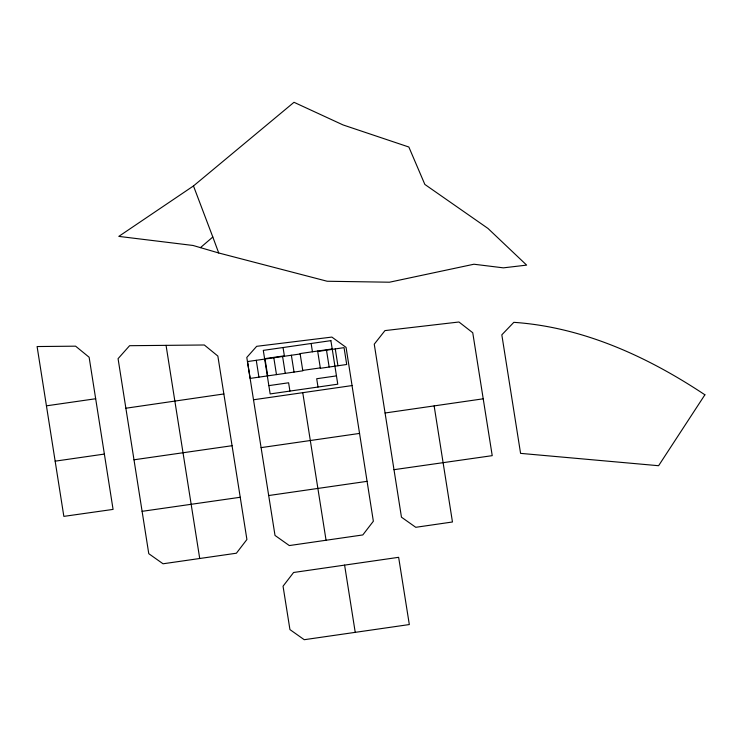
<?xml version="1.0" encoding="UTF-8"?>
<svg xmlns="http://www.w3.org/2000/svg" width="742" height="742" viewBox="0 0 742 742"><rect width="100%" height="100%" fill="white"/><g stroke="black" fill="none" stroke-linecap="round" stroke-linejoin="round"><path stroke-width="1.11" d="M200.423 247.652L212.815 237.013L193.476 185.945L293.999 102.294L343.073 124.944L408.851 147.018L424.851 184.433L487.967 228.434L526.635 265.117L503.373 267.853L473.934 264.226L389.494 282.21L327.148 281.246L218.723 252.976L193.041 245.472L118.794 236.392L193.476 185.945M125.871 408.23L223.852 393.956M264.606 358.683L284.362 355.835L283.045 347.534M332.203 348.944L300.093 353.572L302.81 370.824L250.137 378.411L247.485 361.567L300.158 353.98M317.715 351.458L344.047 347.655L346.709 364.498L320.368 368.292L317.65 351.04M46.44 405.828L95.672 398.742L113.072 509.402L63.849 516.376L37.1 346.542L75.591 346.171L89.123 357.227L95.672 398.742M302.745 370.406L320.303 367.884M268.854 385.627L288.61 382.779L289.918 391.09M336.451 375.888L316.695 378.735L318.012 387.036M253.514 399.771L352.033 385.571L373.356 521.236L362.81 534.936L289.315 545.565L275.013 535.436L246.798 357.431L256.676 346.319L331.878 337.081L346.06 347.377L352.06 385.58M385.07 412.997L483.218 398.806M55.168 461.162L104.344 454.076M261.101 447.621L359.573 433.421M268.687 495.535L367.105 481.335M344.603 565.116L293.591 572.49L283.045 586.199L289.937 629.587L304.239 639.706L409.324 624.551L398.639 557.316L344.603 565.116L355.233 632.351M133.996 459.79L232.051 445.71M393.983 469.686L492.224 455.653L472.747 332.741L458.955 322L384.968 330.598L374.256 344.177L401.459 517.183L415.761 527.302L452.462 521.988L434.144 405.92M142.102 511.331L240.232 497.27L246.91 539.499L236.392 553.217L163.045 563.781L148.771 553.68L118.071 358.664L129.59 345.698L204.319 344.993L217.851 356.049L240.232 497.27M212.815 237.013L218.723 252.976M302.755 392.666L326.063 540.25M335.273 348.925L337.925 365.76M326.489 350.187L329.151 367.021M311.139 343.49L312.447 351.791M291.374 355.251L294.036 372.085M282.6 356.512L285.253 373.347M273.817 357.774L276.478 374.617M265.042 359.045L267.695 375.879M256.268 360.306L258.921 377.14M166.06 345.355L199.719 558.503M704.9 394.8L658.599 465.716L520.578 453.371L501.824 334.837L513.826 322.334C583.175 327.083 647.701 356.754 704.9 394.8M330.895 340.643L263.289 350.382L270.162 393.928L337.768 384.189L330.895 340.643"/></g></svg>
